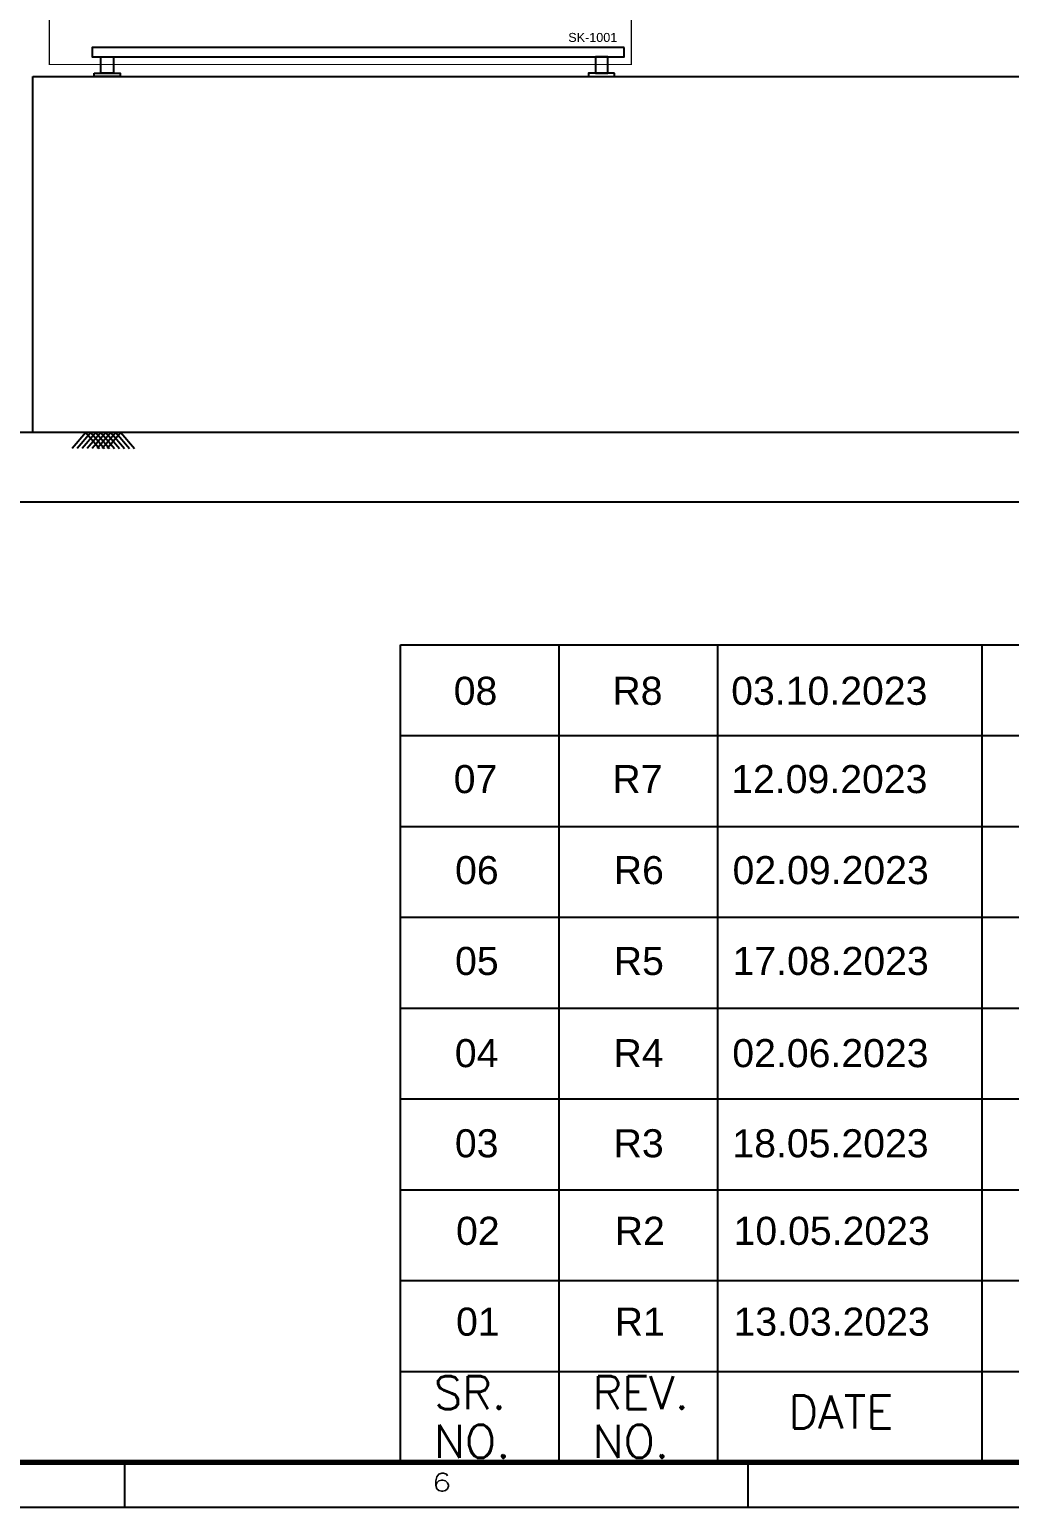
# Model space of a CAD drawing. Header units: millimetres. Extents: x -6754 to 5895, y -4820 to 1016.
# Drawn here: x -2584 to -2204, y -2570 to -1997 of the extents above; entities that cross this region are included whole.
import ezdxf
from ezdxf.enums import TextEntityAlignment as Align

# ---------------------------------------------------------------- set-up
doc = ezdxf.new("R2010")
doc.units = ezdxf.units.MM
doc.linetypes.add('HIDDEN', pattern=[0.375, 0.25, -0.125])
doc.layers.get('0').update_dxf_attribs({"linetype": 'CONTINUOUS'})
for name, color, linetype in [('$PHI_TITL_3', 6, 'CONTINUOUS'), ('$PHI_TITL_4', 3, 'CONTINUOUS'), ('BLOCK', 7, 'CONTINUOUS'), ('P---PEQID------', 7, 'CONTINUOUS'), ('P---PEQID-TEXT-25-35', 2, 'CONTINUOUS')]:
    doc.layers.add(name, color=color, linetype=linetype)
doc.styles.add('ISO', font='isocp')
doc.styles.add('ROMANS', font='romans.shx')
doc.styles.get("Standard").update_dxf_attribs({"font": 'arial.ttf'})

# ---------------------------------------------------------------- blocks, each defined once
blk = doc.blocks.new('phi-a1praj')
at = {"color": 7}
for p, q in [((25.12, 4.97), (836.03, 4.97)), ((429.08, 0), (429.08, 4.97)), ((497.73, 0), (497.73, 4.97))]:
    blk.add_line(p, q, dxfattribs=at)
blk.add_lwpolyline([(0, 594), (841, 594), (841, 0), (0, 0)], close=True)
at = {"color": 7, "const_width": 0.597}
blk.add_lwpolyline([(836.03, 4.97), (836.03, 589.03), (25.12, 589.03), (25.12, 4.97)], close=True, dxfattribs=at)
at = {"color": 7, "style": 'ROMANS', "width": 1.25}
blk.add_text('6', height=1.99, dxfattribs=at).set_placement((463.99, 2.77), align=Align.MIDDLE)
at = {"style": 'ISO', "flags": 1}
for tag, p in [('$UR', (836.03, 589.03)), ('$LL', (25.12, 4.97)), ('$INSERT', (836.03, 4.97))]:
    blk.add_attdef(tag, p, '', height=2.5, dxfattribs=at)
blk = doc.blocks.new('PHI-PIDPRAJA1')
for p, q in [((-376.59, 0), (-376.59, 90)), ((-376.59, 90), (-188.3, 90)), ((-376.59, 80), (-188.3, 80)), ((-376.59, 80), (-188.3, 80)), ((-376.59, 70), (-188.3, 70)), ((-376.59, 70), (-188.3, 70)), ((-376.59, 60), (-188.3, 60)), ((-376.59, 50), (-188.3, 50)), ((-376.59, 40), (-188.3, 40)), ((-376.59, 30), (-188.3, 30)), ((-376.59, 20), (-188.3, 20)), ((-376.59, 10), (-188.3, 10))]:
    blk.add_line(p, q)
at = {"layer": 'BLOCK', "color": 7}
for p, q in [((-359.12, 0), (-359.12, 90)), ((-341.64, 0), (-341.64, 90)), ((-312.52, 0), (-312.52, 90)), ((-376.59, 0), (-376.59, 70))]:
    blk.add_line(p, q, dxfattribs=at)
at = {"layer": '$PHI_TITL_4'}
for tag, height, p in [('SO_REF_NO', 2.5, (-139.42, 80.66)), ('CUSTOMER1', 2.5, (-139.42, 51.38)), ('CONSULTANT', 2.5, (-124.94, 37.14)), ('DRAWN', 2.5, (-149.89, 26.98)), ('DRAWN_DATE', 2.5, (-122.16, 26.98)), ('DESCRIPTION_1', 2.5, (-62.48, 25.99)), ('CHECKED', 2.5, (-149.89, 20.22)), ('CHECK_DATE', 2.5, (-122.16, 20.22)), ('DESCRIPTION_2', 2.5, (-62.48, 20.99)), ('DESCRIPTION_3', 2.5, (-62.48, 15.99)), ('APPROVED', 2.5, (-149.89, 12.99)), ('APPR_DATE', 2.5, (-122.16, 12.99)), ('INT_DRAWINGNO', 3.5, (-24.79, 4.05)), ('PROJECT_NO', 2.5, (-175.03, 2.69)), ('SHEET', 2.5, (-121.75, 2.69))]:
    blk.add_attdef(tag, text='', height=height, dxfattribs=at).set_placement(p, align=Align.MIDDLE)
at = {"layer": '$PHI_TITL_4', "flags": 1}
blk.add_attdef('$REVTABLE', (-376.59, 10), '', height=2.5, dxfattribs=at)
at = {"color": 7, "style": 'ROMANS'}
for s, p in [('SR.', (-372.9, 5.85)), ('REV.', (-355.43, 5.85)), ('DATE', (-333.87, 3.71)), ('NO.', (-372.9, 0.48)), ('NO.', (-355.43, 0.48))]:
    blk.add_text(s, height=3.641, dxfattribs=at).set_placement(p)
at = {"style": 'ROMANS', "flags": 12}
blk.add_attdef('NTS', (-157.61, 1.42), '', height=2.5, dxfattribs=at)
blk = doc.blocks.new('SKID')
for points in [[(11266.32, 1141.67), (10943.56, 1141.67), (10943.56, 1136.06), (11266.32, 1136.06)], [(10949, 1136.06), (10956.5, 1136.06), (10956.5, 1126.06), (10949, 1126.06)], [(11256.32, 1136.06), (11248.82, 1136.06), (11248.82, 1126.06), (11256.32, 1126.06)], [(10944.84, 1126.06), (10960.66, 1126.06), (10960.66, 1124.05), (10944.84, 1124.05)], [(11260.48, 1126.06), (11244.65, 1126.06), (11244.65, 1124.05), (11260.48, 1124.05)]]:
    blk.add_lwpolyline(points, close=True)
blk = doc.blocks.new('phi_158624404113')
at = {"color": 0, "linetype": 'ByBlock'}
blk.add_blockref('SKID', (-10944.84, -1124.05), dxfattribs=at)
for tag, p in [('USER1', (15.09, 7.4)), ('CODE', (15.24, 3.39))]:
    blk.add_attdef(tag, p, '', height=3.5)
at = {"flags": 1}
blk.add_attdef('PHI_CONNECTIONPOINT', (7.91, 0), '', height=0.1, dxfattribs=at)

msp = doc.modelspace()

# ---------------------------------------------------------------- linework, layer by layer
for p, q in [((-1118.58, -2153.18), (-3965.41, -2153.18)), ((-2562.22, -2153.18), (-2567.55, -2159.48)), ((-2560.28, -2153.18), (-2565.61, -2159.48)), ((-2558.34, -2153.18), (-2563.67, -2159.48)), ((-2562.22, -2153.18), (-2556.89, -2159.48)), ((-2556.4, -2153.18), (-2561.73, -2159.48)), ((-2560.28, -2153.18), (-2554.95, -2159.48)), ((-2554.45, -2153.18), (-2559.78, -2159.48)), ((-2558.34, -2153.18), (-2553.01, -2159.48)), ((-2552.51, -2153.18), (-2557.84, -2159.48)), ((-2556.4, -2153.18), (-2551.06, -2159.48)), ((-2550.57, -2153.18), (-2555.9, -2159.48)), ((-2554.45, -2153.18), (-2549.12, -2159.48)), ((-2548.63, -2153.18), (-2553.96, -2159.48)), ((-2552.51, -2153.18), (-2547.18, -2159.48)), ((-2550.57, -2153.18), (-2545.24, -2159.48)), ((-2548.63, -2153.18), (-2543.3, -2159.48)), ((-1112.77, -2180.29), (-3971.02, -2180.29))]:
    msp.add_line(p, q)
at = {"color": 34, "linetype": 'HIDDEN', "ltscale": 100, "const_width": 0.5}
msp.add_lwpolyline([(-2576.4, -2010.43), (-2350.52, -2010.43), (-2350.52, -1742.91), (-2576.4, -1743.12)], close=True, dxfattribs=at)
at = {"color": 8}
msp.add_lwpolyline([(-2582.79, -2015.15), (-1260.39, -2015.15), (-1260.39, -2153.18), (-2582.79, -2153.18)], close=True, dxfattribs=at)

# ---------------------------------------------------------------- block references
at = {"layer": '$PHI_TITL_3', "xscale": 3.524766200065415, "yscale": 3.524766200065415, "zscale": 3.524766200065415}
msp.add_blockref('PHI-PIDPRAJA1', (-1112.77, -2552.81), dxfattribs=at)
at = {"xscale": 3.524766200065415, "yscale": 3.524766200065415, "zscale": 3.524766200065415}
msp.add_blockref('phi-a1praj', (-4059.57, -2570.35), dxfattribs=at)
at = {"layer": 'P---PEQID------'}
ref = msp.add_blockref('phi_158624404113', (-2559.02, -2015.15), dxfattribs=dict(at, xscale=0.6400000000000001, yscale=0.6400000000000001, zscale=0.6400000000000001))
ref.add_attrib('CODE', 'SK-1001', (-2375.01, -2001.68), dxfattribs={"layer": 'P---PEQID-TEXT-25-35', "color": 7, "height": 3.5})

# ---------------------------------------------------------------- texts
at = {"char_height": 10.893, "attachment_point": 1}
for s, width, heights, insert in [('08', 156.0542, [-11.12], (-2419.46, -2248.01)), ('R8', 156.0542, [-11.12], (-2357.87, -2248.01)), ('03.10.2023', 488.5876, [-11.13], (-2311.76, -2248.01)), ('07', 156.0542, [-11.12], (-2419.46, -2282.28)), ('R7', 156.0542, [-10.89], (-2357.87, -2282.28)), ('12.09.2023', 488.5876, [-11.13], (-2311.76, -2282.28)), ('06', 156.0542, [-11.12], (-2418.94, -2317.6)), ('R6', 156.0542, [-11.12], (-2357.34, -2317.6)), ('02.09.2023', 488.5876, [-11.13], (-2311.23, -2317.6)), ('05', 156.0542, [-11.12], (-2418.94, -2352.84)), ('R5', 156.0542, [-11.08], (-2357.34, -2352.84)), ('17.08.2023', 488.5876, [-11.13], (-2311.23, -2352.84)), ('04', 156.0542, [-11.12], (-2419.03, -2388.61)), ('R4', 156.0542, [-10.89], (-2357.44, -2388.61)), ('02.06.2023', 488.5876, [-11.13], (-2311.33, -2388.61)), ('03', 156.0542, [-11.13], (-2419, -2423.59)), ('R3', 156.0542, [-11.13], (-2357.4, -2423.59)), ('18.05.2023', 488.5876, [-11.13], (-2311.3, -2423.59)), ('02', 156.0542, [-11.12], (-2418.56, -2457.56)), ('R2', 156.0542, [-10.94], (-2356.96, -2457.56)), ('10.05.2023', 156.0542, [-11.13], (-2310.86, -2457.56)), ('01', 156.0542, [-11.12], (-2418.56, -2492.81)), ('R1', 156.0542, [-10.94], (-2356.96, -2492.81)), ('13.03.2023', 156.0542, [-11.13], (-2310.86, -2492.81))]:
    msp.add_mtext_dynamic_manual_height_columns(s, width=width, gutter_width=54.47, heights=heights, dxfattribs=dict(at, insert=insert))

doc.saveas('drawing.dxf')
